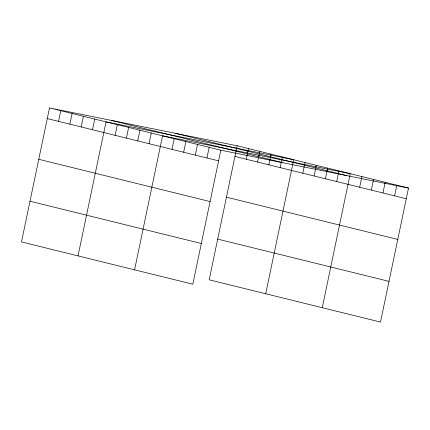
<?xml version="1.0" encoding="UTF-8"?>
<svg xmlns="http://www.w3.org/2000/svg" width="430" height="430" viewBox="0 0 430 430"><rect width="100%" height="100%" fill="white"/><g stroke="black" fill="none" stroke-linecap="round" stroke-linejoin="round"><path stroke-width="0.64" d="M49.498 107.925L21.5 241.939L192.823 284.208L220.821 150.194L49.498 107.925L237.177 145.791L408.5 188.06L380.502 322.075L209.179 279.806L237.177 145.791M58.577 121.384L60.802 110.714M69.88 124.173L72.111 113.504M81.189 126.963L83.42 116.294M92.498 129.752L94.724 119.083M78.034 255.888L106.033 121.873L293.712 159.74L265.719 293.754M115.111 135.332L117.342 124.668M126.42 138.121L128.645 127.457M137.729 140.911L139.954 130.247M149.033 143.701L151.263 133.037M134.574 269.836L162.572 135.826L350.251 173.688L322.253 307.703M171.989 149.366L174.22 138.697M183.642 152.242L185.868 141.572M195.29 155.112L197.52 144.448M206.943 157.987L209.168 147.323M246.256 159.25L248.486 148.581M257.565 162.04L259.79 151.371M268.868 164.83L271.099 154.16M280.177 167.619L282.408 156.95M302.79 173.199L305.02 162.529M314.099 175.988L316.329 165.319M325.408 178.778L327.633 168.108M336.717 181.567L338.942 170.898M359.673 187.233L361.899 176.563M371.321 190.103L373.552 179.439M382.974 192.979L385.199 182.315M394.622 195.854L396.852 185.185M220.821 150.194L408.5 188.06M175.241 133.295L346.564 175.564M111.429 120.421L282.752 162.69M234.947 156.461L406.269 198.73M47.268 118.594L218.59 160.863M226.443 197.166L397.766 239.429M38.764 159.299L210.087 201.568M217.682 239.101L389.005 281.37M30.003 201.235L201.326 243.504"/></g></svg>
